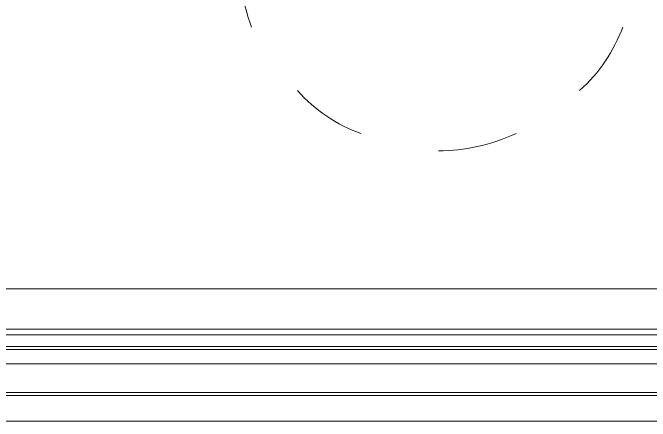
# Model space of a CAD drawing. Header units: metres. Extents: x 2999 to 3164, y 1641 to 1678.
# Drawn here: x 3003.6268 to 3003.9705, y 1650.1422 to 1650.3626 of the extents above; entities that cross this region are included whole.
import ezdxf

# ---------------------------------------------------------------- set-up
doc = ezdxf.new("R2010")
doc.units = ezdxf.units.M

msp = doc.modelspace()

# ---------------------------------------------------------------- linework, layer by layer
at = {"color": 7, "linetype": 'Continuous', "lineweight": 20, "true_color": 0x000007}
for points in [[(3003.57538, 1650.18254), (3004.09218, 1650.18254), (3004.11546, 1650.21358)], [(3003.58159, 1650.21358), (3004.10615, 1650.21358), (3004.10615, 1650.21358)], [(3003.58159, 1650.19185), (3004.08753, 1650.19185), (3004.08753, 1650.19185)], [(3003.57849, 1650.18875), (3004.08908, 1650.18875), (3004.08908, 1650.18875)], [(3004.11081, 1650.18099), (3002.99961, 1650.18099), (3002.99961, 1650.18099)], [(3002.99651, 1650.17323), (3004.11081, 1650.17323), (3004.1077, 1650.17633)], [(3004.11081, 1650.17323), (3002.99961, 1650.17323), (3002.99961, 1650.17323)], [(3003.61263, 1650.15616), (3004.17444, 1650.15616), (3004.17288, 1650.15771), (3002.93598, 1650.15771)], [(3004.1853, 1650.14219), (3003.61263, 1650.14219), (3003.61263, 1650.14219)]]:
    msp.add_lwpolyline(points, dxfattribs=at)
for points in [[(3003.74765, 1650.39671), (3003.74765, 1650.38274), (3003.75075, 1650.36877), (3003.75541, 1650.35481)], [(3003.93233, 1650.32066), (3003.9432, 1650.32998), (3003.95096, 1650.34239), (3003.95561, 1650.35481)], [(3003.78024, 1650.32066), (3003.78955, 1650.3098), (3003.80197, 1650.30204), (3003.81438, 1650.29739)], [(3003.85629, 1650.28807), (3003.87025, 1650.28807), (3003.88422, 1650.29118), (3003.89819, 1650.29739)]]:
    msp.add_open_spline(points, degree=3, dxfattribs=at)

doc.saveas('drawing.dxf')
